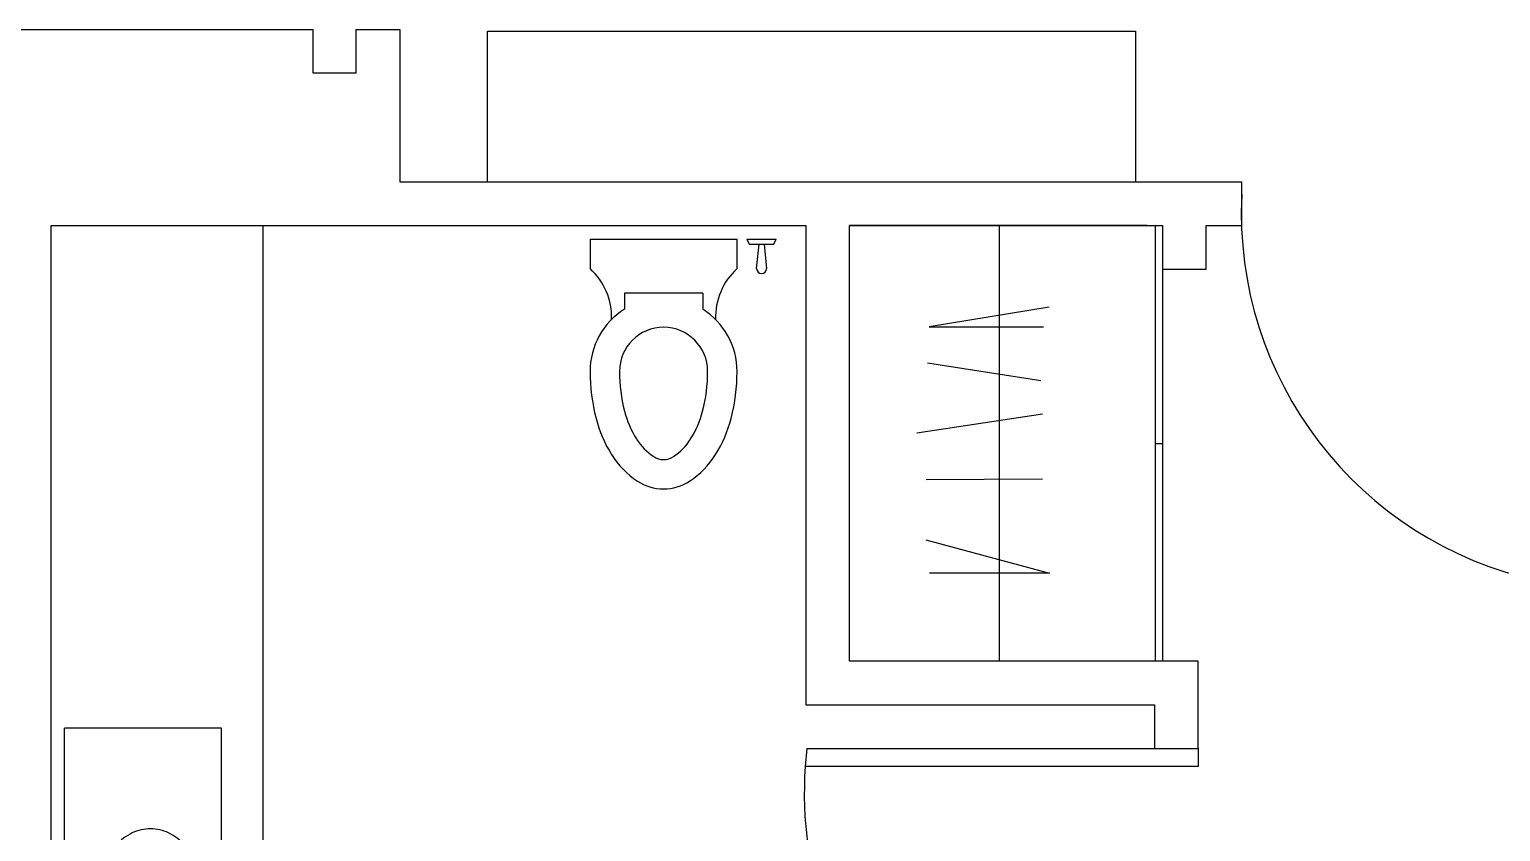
# Model space of a CAD drawing. Header units: millimetres. Extents: x 2377 to 4712, y -254 to 3188.
# Drawn here: x 3526.5 to 3601.2, y 1400.4 to 1441.2 of the extents above; entities that cross this region are included whole.
import ezdxf

# ---------------------------------------------------------------- set-up
doc = ezdxf.new("R2010")
doc.units = ezdxf.units.MM
doc.layers.add('Mobiliario', color=254, linetype='Continuous')

# ---------------------------------------------------------------- blocks, each defined once
blk = doc.blocks.new('bn04-7')
for p, q in [((0, 0), (0, -0.1473)), ((-0.6, 0), (0.6, 0)), ((-0.6, -0.6), (-0.6, 0)), ((-0.1, -0.1481), (-0.1, -0.0453)), ((0.1, -0.1481), (0.1, -0.0453)), ((0.6, -0.6), (0.6, 0)), ((-0.0577, -0.0922), (-0.151, -0.0922)), ((-0.1216, -0.0866), (-0.1121, -0.0866)), ((-0.1216, -0.0978), (-0.1121, -0.0978)), ((-0.033, -0.08), (-0.02, -0.2706)), ((0.0336, -0.0862), (0.02, -0.2706)), ((0.0577, -0.0922), (0.151, -0.0922)), ((0.1216, -0.0866), (0.1121, -0.0866)), ((0.1216, -0.0978), (0.1121, -0.0978)), ((-0.005, -0.2856), (0.005, -0.2856)), ((-0.6, -0.6), (0.6, -0.6))]:
    blk.add_line(p, q)
for centre, radius in [((-0.1, -0.0922), 0.0118), ((0.1, -0.0922), 0.0118), ((0, -0.3283), 0.03), ((0, -0.3283), 0.02)]:
    blk.add_circle(centre, radius)
for centre, radius, start, end in [((-0.0003, -0.1134), 0.0583, 90, 104.9144), ((-0.0003, -0.1134), 0.0583, 75.0856, 90), ((-0.1425, -0.0922), 0.0118, 39.1354, 320.8646), ((-0.1314, -0.0831), 0.0025, 219.1354, 256.4029), ((-0.1314, -0.1012), 0.0025, 103.5971, 140.8646), ((-0.123, -0.0485), 0.0381, 256.4029, 272.0458), ((-0.123, -0.1359), 0.0381, 87.9542, 103.5971), ((-0.1, -0.0922), 0.0299, 191.7173, 168.2827), ((-0.1, -0.0922), 0.0235, 194.2864, 165.7136), ((-0.1121, -0.0836), 0.003, 270, 324.6965), ((-0.1121, -0.1008), 0.003, 35.3035, 90), ((0.0551, -0.103), 0.0911, 153.0547, 165.3672), ((-0.0055, -0.0937), 0.0379, 104.9144, 122.742), ((0.005, -0.0937), 0.0379, 57.258, 75.0856), ((-0.0557, -0.103), 0.0911, 14.6328, 26.9453), ((0.0251, -0.0847), 0.00867, 0, 32.7882), ((0.0251, -0.0847), 0.00867, 350.3449, 0), ((0.1, -0.0922), 0.0299, 11.7173, 348.2827), ((0.1, -0.0922), 0.0235, 14.2864, 345.7136), ((0.1121, -0.0836), 0.003, 215.3035, 270), ((0.1121, -0.1008), 0.003, 90, 144.6965), ((0.123, -0.0485), 0.0381, 267.9542, 283.5971), ((0.123, -0.1359), 0.0381, 76.4029, 92.0458), ((0.1314, -0.0831), 0.0025, 283.5971, 320.8646), ((0.1314, -0.1012), 0.0025, 39.1354, 76.4029), ((0.1425, -0.0922), 0.0118, 219.1354, 140.8646), ((-0.0112, -0.3612), 0.2159, 109.6169, 130.7108), ((0, -0.3926), 0.2493, 96.5773, 109.6169), ((0, -0.3926), 0.2493, 70.3831, 83.252), ((0.0112, -0.3612), 0.2159, 49.2892, 70.3831), ((-0.0284, -0.3411), 0.1895, 130.7108, 154.2946), ((0.0284, -0.3411), 0.1895, 25.7054, 49.2892), ((-0.0551, -0.3283), 0.1599, 154.2946, 180), ((-0.005, -0.2706), 0.015, 180, 270), ((0.005, -0.2706), 0.015, 270, 0), ((0.0551, -0.3283), 0.1599, 0, 25.7054), ((-0.0551, -0.3283), 0.1599, 180, 205.7054), ((0.0551, -0.3283), 0.1599, 334.2946, 360), ((-0.0284, -0.3155), 0.1895, 205.7054, 229.2892), ((0.0284, -0.3155), 0.1895, 310.7108, 334.2946), ((-0.0112, -0.2955), 0.2159, 229.2892, 250.3831), ((0, -0.264), 0.2493, 250.3831, 270), ((0, -0.264), 0.2493, 270, 289.6169), ((0.0112, -0.2955), 0.2159, 289.6169, 310.7108)]:
    blk.add_arc(centre, radius, start, end)
blk = doc.blocks.new('bn34-3')
at = {"linetype": 'ByBlock'}
for p, q in [((-0.1765, 0), (-0.1765, -0.0706)), ((-0.1765, 0), (0.1765, 0)), ((0.1765, -0.0706), (0.1765, 0)), ((0.2, 0), (0.2706, 0)), ((0.2, 0), (0.2059, -0.0118)), ((0.2647, -0.0118), (0.2706, 0)), ((0.2059, -0.0118), (0.2647, -0.0118)), ((0.2235, -0.0706), (0.2294, -0.0118)), ((0.2412, -0.0118), (0.2471, -0.0706)), ((-0.0941, -0.1294), (-0.0941, -0.1684)), ((0.0941, -0.1294), (-0.0941, -0.1294)), ((0.0941, -0.1294), (0.0941, -0.1684))]:
    blk.add_line(p, q, dxfattribs=at)
for centre, radius, start, end in [((-0.2843, -0.1882), 0.1596, 358.3378, 47.4896), ((0.2843, -0.1882), 0.1596, 132.5104, 181.6622), ((0.2353, -0.0706), 0.0118, 180, 0), ((0, -0.3176), 0.1765, 122.231, 180), ((0, -0.3176), 0.1765, 0, 57.769), ((0, -0.3176), 0.1059, 0, 180), ((0.2737, -0.3176), 0.4502, 180, 194.5143), ((0.2737, -0.3176), 0.3796, 180, 194.5142), ((-0.2737, -0.3176), 0.3796, 345.4858, 360), ((-0.2737, -0.3176), 0.4502, 345.4857, 360), ((0.1387, -0.3526), 0.2402, 194.5143, 212.0054), ((-0.1387, -0.3526), 0.2402, 327.9946, 345.4857), ((0.1387, -0.3526), 0.3108, 194.5143, 212.0054), ((-0.1387, -0.3526), 0.3108, 327.9946, 345.4857), ((0.0535, -0.4059), 0.1397, 212.0054, 236.4659), ((-0.0535, -0.4059), 0.1397, 303.5341, 327.9946), ((0.0535, -0.4059), 0.2103, 212.0054, 236.4659), ((0, -0.4866), 0.0428, 236.466, 270), ((0, -0.4866), 0.0428, 270, 303.534), ((-0.0535, -0.4059), 0.2103, 303.5341, 327.9946), ((0, -0.4866), 0.1134, 236.4659, 270), ((0, -0.4866), 0.1134, 270, 303.5341)]:
    blk.add_arc(centre, radius, start, end, dxfattribs=at)

msp = doc.modelspace()

# ---------------------------------------------------------------- linework, layer by layer
at = {"transparency": 33554687}
for p, q in [((3507.628, 1441.216), (3540.852, 1441.216)), ((3540.852, 1441.216), (3540.852, 1439.002)), ((3543.067, 1439.002), (3543.067, 1441.216)), ((3543.067, 1441.216), (3545.282, 1441.216)), ((3545.282, 1441.216), (3545.282, 1433.464)), ((3540.852, 1439.002), (3543.067, 1439.002)), ((3545.282, 1433.464), (3588.066, 1433.464)), ((3588.066, 1431.249), (3588.066, 1433.464)), ((3588.066, 1431.249), (3588.066, 1433.464)), ((3527.562, 1363.185), (3527.562, 1431.249)), ((3527.562, 1431.249), (3565.916, 1431.249)), ((3565.916, 1431.249), (3565.916, 1406.884)), ((3568.131, 1409.099), (3568.131, 1431.249)), ((3568.131, 1431.249), (3584.037, 1431.249)), ((3581.421, 1431.249), (3568.131, 1431.249)), ((3583.265, 1431.249), (3575.734, 1431.249)), ((3575.734, 1431.249), (3575.734, 1409.099)), ((3581.421, 1431.249), (3583.636, 1431.249)), ((3583.665, 1431.249), (3583.665, 1409.099)), ((3584.037, 1431.249), (3584.037, 1429.034)), ((3584.037, 1431.249), (3584.037, 1409.099)), ((3586.252, 1431.249), (3588.066, 1431.249)), ((3586.252, 1429.034), (3586.252, 1431.249)), ((3586.252, 1431.249), (3588.066, 1431.249)), ((3584.037, 1429.034), (3586.252, 1429.034)), ((3578.274, 1427.099), (3572.175, 1426.09)), ((3572.175, 1426.09), (3577.985, 1426.09)), ((3572.089, 1424.262), (3577.863, 1423.361)), ((3577.935, 1421.666), (3571.547, 1420.692)), ((3583.665, 1420.174), (3584.037, 1420.174)), ((3577.944, 1418.35), (3572.026, 1418.314)), ((3572.009, 1415.275), (3578.289, 1413.58)), ((3578.289, 1413.58), (3572.19, 1413.58)), ((3585.851, 1409.099), (3568.131, 1409.099)), ((3581.421, 1409.099), (3568.131, 1409.099)), ((3585.851, 1404.669), (3585.851, 1409.099)), ((3565.916, 1406.884), (3583.636, 1406.884)), ((3583.636, 1406.884), (3583.636, 1406.884)), ((3583.636, 1406.884), (3583.636, 1404.669)), ((3583.636, 1404.669), (3585.851, 1404.669))]:
    msp.add_line(p, q, dxfattribs=at)
at = {"layer": 'Mobiliario', "transparency": 33554687}
for p, q in [((3549.732, 1433.464), (3549.732, 1441.126)), ((3549.732, 1441.126), (3582.663, 1441.126)), ((3582.663, 1441.126), (3582.663, 1433.464)), ((3538.342, 1380.352), (3538.342, 1431.249)), ((3565.969, 1404.669), (3565.884, 1403.742)), ((3565.969, 1404.669), (3585.851, 1404.669)), ((3585.851, 1404.669), (3585.851, 1403.742)), ((3585.851, 1403.742), (3565.884, 1403.742))]:
    msp.add_line(p, q, dxfattribs=at)
for centre, radius, start, end in [((3607.166, 1431.883), 19.123, 177.19335, 257.75412), ((3584.743, 1402.357), 18.91, 175.8007, 273.35749)]:
    msp.add_arc(centre, radius, start, end, dxfattribs=at)

# ---------------------------------------------------------------- block references
at = {"layer": 'Mobiliario', "transparency": 33554687, "xscale": 21.1656597597067, "yscale": 21.1656597597067, "zscale": 21.1656597597067}
msp.add_blockref('bn34-3', (3558.682, 1430.553), dxfattribs=at)
at = {"layer": 'Mobiliario', "transparency": 33554687, "xscale": 13.30128986146493, "yscale": 13.30128986146493, "zscale": 13.30128986146493, "rotation": 90}
msp.add_blockref('bn04-7', (3528.238, 1397.721), dxfattribs=at)

doc.saveas('drawing.dxf')
